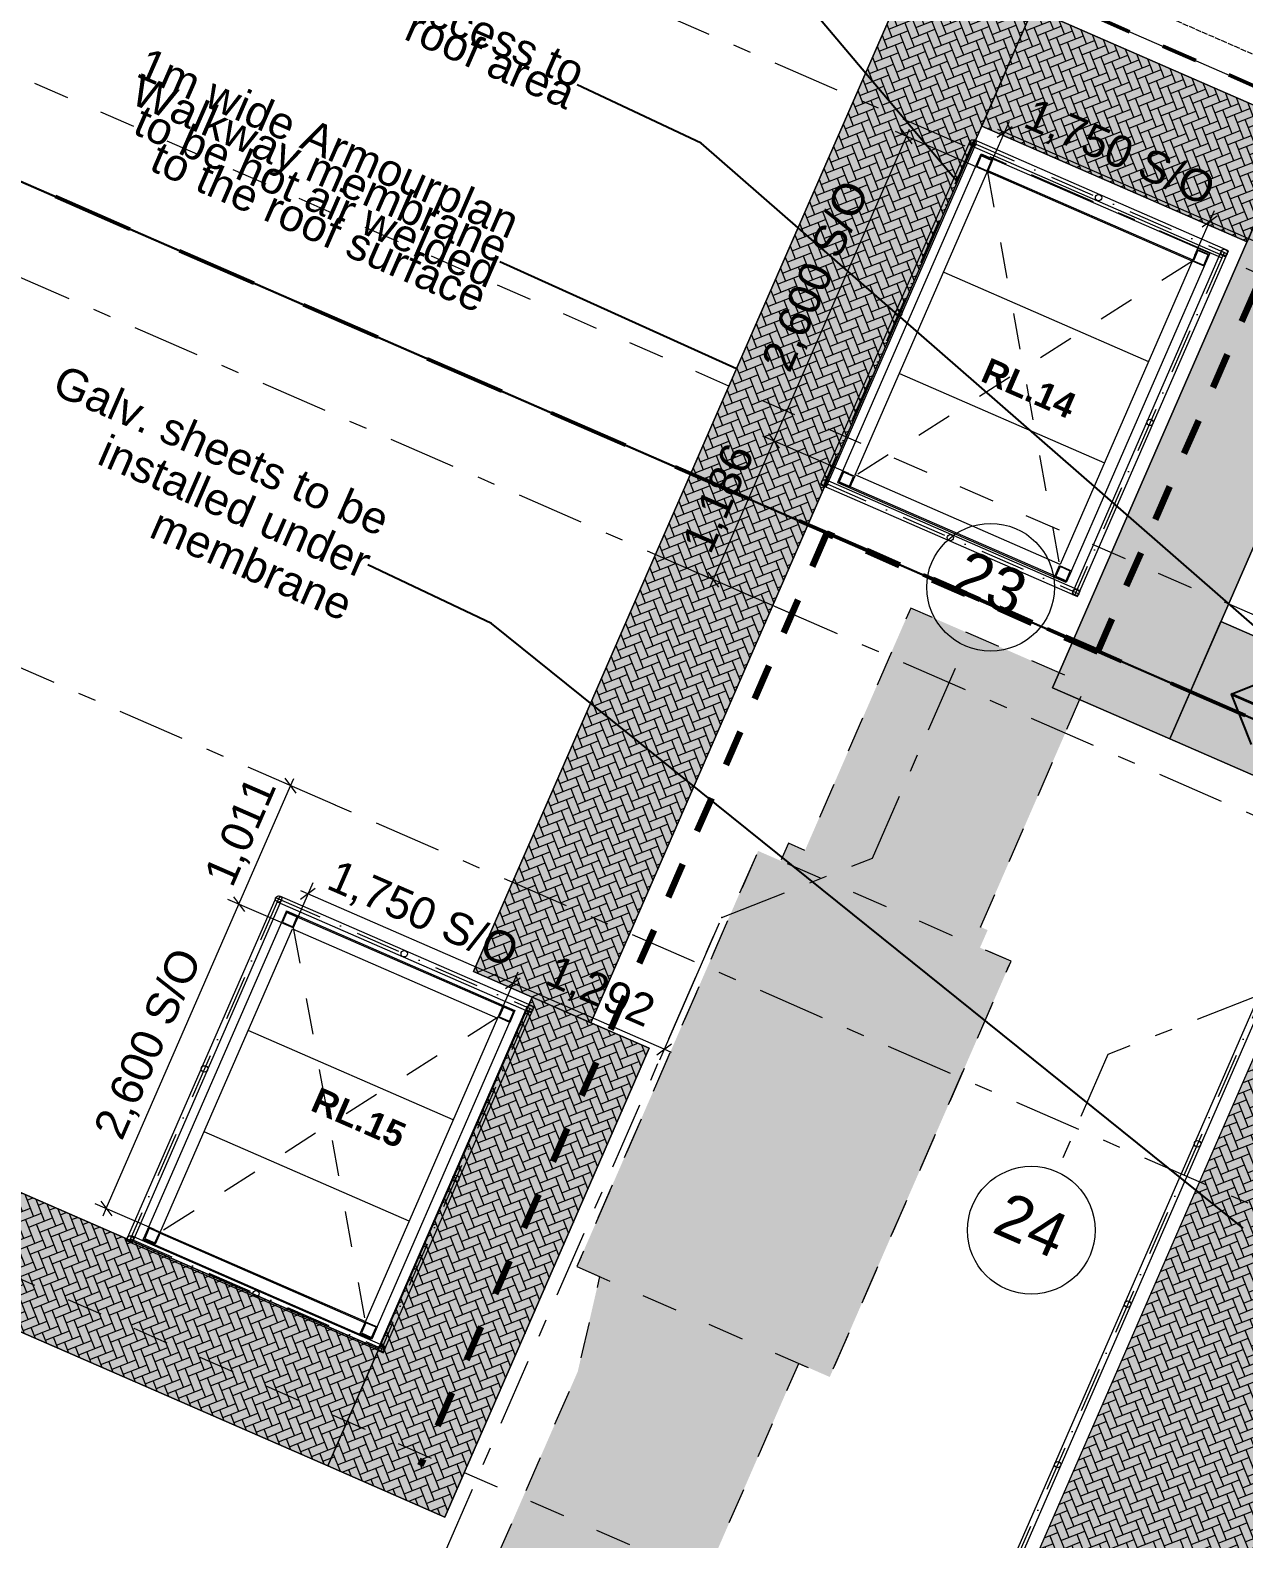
# Model space of a CAD drawing. Header units: millimetres. Extents: x -50172 to 312111, y -142074 to 4572.
# Drawn here: x -18409 to -8909, y -35430 to -23622 of the extents above; entities that cross this region are included whole.
import ezdxf
from ezdxf.enums import TextEntityAlignment as Align

# ---------------------------------------------------------------- set-up
doc = ezdxf.new("R2010")
doc.units = ezdxf.units.MM
doc.header["$MEASUREMENT"] = 0
for name, pattern in [('Dashed', [564.444447, 282.222223, -282.222223]), ('Dot & Dashed', [670.277762, 352.777767, -176.388884, 0, -141.111112]), ('Double Dashed', [1093.611073, 529.166651, -211.666656, 141.111112, -211.666656]), ('Hidden Line', [55, 45, -10]), ('Long Dashed', [1058.333302, 634.99999, -423.333311])]:
    doc.linetypes.add(name, pattern=pattern)
for name, color, linetype, lineweight, true_color in [('0_Pen_No__81', 7, 'Continuous', 20, 0x6a6a6a), ('A-25-M_Wall_Ext_Pen_No__64', 7, 'Continuous', 20, 0x606060), ('New_A-15-MG_Structural_Grid_Phase_2_Pen_No__222', 7, 'Continuous', 13, 0x65af33), ('New_A-20-M_Roof_Accessory_Pen_No__241', 7, 'Continuous', 13, 0xc30c20), ('New_A-20-M_Roof_Pen_No__247', 7, 'Continuous', 200, 0xfb9e09), ('New_A-25-M_Wall_Ext_Pen_No__64', 7, 'Continuous', 20, 0x606060), ('New_A-95-P_Drawing_Pen_No__142', 7, 'Continuous', 0, 0xeeeeee), ('New_A-95-P_Drawing_Pen_No__210', 7, 'Continuous', 13, 0xbae3f7)]:
    doc.layers.add(name, color=color, linetype=linetype, lineweight=lineweight, true_color=true_color)
for name, color, linetype, lineweight in [('A-15-MG_Structural_Grid_Phase_2_Pen_No__173', 1, 'Continuous', 18), ('A-20-M_Roof_Accessory_Pen_No__1', 7, 'Continuous', 13), ('A-25-M_Curtain_Wall_Pen_No__1', 7, 'Continuous', 13), ('A-25-M_Curtain_Wall_Pen_No__85', 8, 'Continuous', 20), ('A-25-M_Wall_Ext_Pen_No__16', 7, 'Continuous', 20), ('A-95-MC_Marker_Section_P2.Marker_Pen_No__1', 7, 'Continuous', 13), ('COLUMN.IFC Import_Pen_No__2', 8, 'Continuous', 15), ('New_A-20-M_Roof_Accessory_Pen_No__1', 7, 'Continuous', 13), ('New_A-20-M_Roof_Accessory_Pen_No__150', 7, 'Continuous', 0), ('New_A-20-M_Roof_Accessory_Pen_No__156', 5, 'Continuous', 50), ('New_A-20-M_Roof_Accessory_Pen_No__176', 1, 'Continuous', 50), ('New_A-20-M_Roof_Pen_No__92', 8, 'Continuous', 13), ('New_A-25-M_Wall_Ext_Pen_No__16', 7, 'Continuous', 20), ('New_A-95-D_1_100_Pen_No__1', 7, 'Continuous', 13), ('New_A-95-P_Drawing_Pen_No__1', 7, 'Continuous', 13), ('New_A-95-P_Drawing_Pen_No__194', 7, 'Continuous', 25), ('New_A-95-P_Drawing_Pen_No__41', 7, 'Continuous', 35), ('New_A-95-P_Text_1_50_GA_Pen_No__86', 8, 'Continuous', 20)]:
    doc.layers.add(name, color=color, linetype=linetype, lineweight=lineweight)
for name, color, linetype in [('A-25-M_Wall_Ext', 7, 'Continuous'), ('A-95-MC_Marker_Section_P2.Marker', 7, 'Continuous'), ('COLUMN.IFC Import', 7, 'Continuous'), ('New_A-15-MG_Structural_Grid_Phase_2', 7, 'Continuous'), ('New_A-20-M_Roof', 7, 'Continuous'), ('New_A-25-M_Wall_Ext', 7, 'Continuous'), ('New_A-95-D_1_100', 7, 'Continuous'), ('New_A-95-P_Drawing', 7, 'Continuous')]:
    doc.layers.add(name, color=color, linetype=linetype)
doc.styles.add('GENERATED_STYLE_2', font='')
doc.styles.add('GENERATED_STYLE_3', font='')
doc.styles.add('GENERATED_STYLE_4', font='')
doc.styles.get('GENERATED_STYLE_2').set_extended_font_data('Swis721 BT', bold=True)
doc.styles.get('GENERATED_STYLE_3').set_extended_font_data('Arial')
doc.styles.get('GENERATED_STYLE_4').set_extended_font_data('Swis721 BT')
doc.dimstyles.new('GENERATED_STYLE__1', dxfattribs={"dimtxt": 250, "dimasz": 95, "dimexe": 0.18, "dimexo": 50, "dimgap": 0.09, "dimtad": 1, "dimdec": 0, "dimzin": 0, "dimdsep": 46, "dimtxsty": 'GENERATED_STYLE_3', "dimblk": 'ARROWHEAD_2', "dimblk1": 'ARROWHEAD_2', "dimblk2": 'ARROWHEAD_2', "dimcen": 0.09, "dimclrd": 7, "dimclre": 7, "dimclrt": 7, "dimadec": 0, "dimazin": 0, "dimtfac": 1, "dimtdec": 4, "dimtmove": 0, "dimatfit": 3, "dimfxl": 1, "dimtolj": 1, "dimtzin": 0, "dimarcsym": 0})
doc.dimstyles.new('GENERATED_STYLE__2', dxfattribs={"dimtxt": 250, "dimasz": 95, "dimexe": 0.18, "dimexo": 50, "dimgap": 0.09, "dimtad": 1, "dimdec": 0, "dimzin": 0, "dimdsep": 46, "dimtxsty": 'GENERATED_STYLE_3', "dimblk": 'ARROWHEAD_2', "dimblk1": 'ARROWHEAD_2', "dimblk2": 'ARROWHEAD_2', "dimcen": 0.09, "dimclrd": 7, "dimclre": 7, "dimclrt": 7, "dimadec": 0, "dimazin": 0, "dimtfac": 1, "dimtdec": 4, "dimtmove": 2, "dimatfit": 3, "dimfxl": 1, "dimtolj": 1, "dimtzin": 0, "dimarcsym": 0})
doc.dimstyles.new('GENERATED_STYLE__3', dxfattribs={"dimtxt": 0.18, "dimasz": 182.4, "dimexe": 0.18, "dimexo": 0.0625, "dimgap": 0.09, "dimtad": 0, "dimtih": 1, "dimtoh": 1, "dimdec": 4, "dimzin": 0, "dimdsep": 46, "dimcen": 0.09, "dimadec": 0, "dimazin": 0, "dimtfac": 1, "dimtdec": 4, "dimtmove": 0, "dimatfit": 3, "dimldrblk": 'ARROWHEAD_5', "dimfxl": 1, "dimtolj": 1, "dimtzin": 0, "dimarcsym": 0})

# ---------------------------------------------------------------- blocks, each defined once
blk = doc.blocks.new('Skylight Flat Panel 19[1]_1')
at = {"layer": 'New_A-20-M_Roof', "linetype": 'Continuous', "lineweight": 0, "flags": 128}
for points in [[(-17525, -33091), (-16406, -30525)], [(-16406, -30525), (-16402, -30516)], [(-16406, -30525), (-14619, -31304)], [(-16402, -30516), (-14615, -31295)], [(-17394, -33039), (-16354, -30656)], [(-16354, -30656), (-14750, -31356)], [(-14750, -31356), (-15790, -33739)], [(-14619, -31304), (-15738, -33871)], [(-14619, -31304), (-14615, -31295)], [(-15097, -32150), (-16701, -31451)], [(-15443, -32945), (-17047, -32245)], [(-15790, -33739), (-17394, -33039)], [(-17390, -33030), (-15785, -33730)], [(-15738, -33871), (-17525, -33091)]]:
    blk.add_lwpolyline(points, dxfattribs=at)
blk = doc.blocks.new('Roof_1_1', base_point=(-23076, -22803))
at = {"layer": 'New_A-20-M_Roof_Pen_No__92', "linetype": 'Continuous', "flags": 128}
for points in [[(-23076, -22801), (12417, -38278)], [(12417, -38280), (-23076, -22803)], [(-23076, -22803), (12417, -38280)], [(12418, -38277), (-23075, -22801)]]:
    blk.add_lwpolyline(points, dxfattribs=at)
at = {"layer": 'New_A-20-M_Roof', "linetype": 'Continuous', "lineweight": 0}
blk.add_blockref('Skylight Flat Panel 19[1]_1', (0, 0), dxfattribs=at)
blk = doc.blocks.new('Skylight Flat Panel 19[3]_1')
at = {"layer": 'New_A-20-M_Roof', "linetype": 'Continuous', "lineweight": 0, "flags": 128}
for points in [[(-12083, -27155), (-10964, -24589)], [(-10964, -24589), (-9176, -25368)], [(-11951, -27103), (-10912, -24720)], [(-9312, -25429), (-10916, -24729)], [(-10912, -24720), (-9308, -25420)], [(-9176, -25368), (-10295, -27934)], [(-9308, -25420), (-10347, -27803)], [(-11258, -25515), (-9654, -26214)], [(-11605, -26309), (-10000, -27008)], [(-12083, -27155), (-12087, -27164)], [(-10295, -27934), (-12083, -27155)], [(-10347, -27803), (-11951, -27103)], [(-10299, -27944), (-12087, -27164)], [(-10295, -27934), (-10299, -27944)]]:
    blk.add_lwpolyline(points, dxfattribs=at)
blk = doc.blocks.new('Roof_2_1', base_point=(-19442, -19430))
at = {"layer": 'New_A-20-M_Roof_Pen_No__92', "linetype": 'Continuous', "flags": 128}
for points in [[(19862, -36569), (-19442, -19430)], [(-23077, -22805), (12416, -38282)], [(12416, -38282), (-23077, -22805)], [(12417, -38280), (-23076, -22803)], [(-23076, -22803), (12417, -38280)]]:
    blk.add_lwpolyline(points, dxfattribs=at)
at = {"layer": 'New_A-20-M_Roof', "linetype": 'Continuous', "lineweight": 0}
blk.add_blockref('Skylight Flat Panel 19[3]_1', (0, 0), dxfattribs=at)
blk = doc.blocks.new('Railing Horizontal 19_5')
at = {"layer": 'New_A-25-M_Wall_Ext_Pen_No__16', "linetype": 'Dot & Dashed'}
blk.add_line((0, 0), (9638, 0), dxfattribs=at)
at = {"layer": 'New_A-25-M_Wall_Ext_Pen_No__64', "linetype": 'Continuous'}
for p, q in [((0, 25), (0, -25)), ((9638, 25), (0, 25)), ((9638, -25), (9638, 25)), ((0, -25), (9638, -25))]:
    blk.add_line(p, q, dxfattribs=at)
for centre in [(25, 0), (1395, 0), (2765, 0), (4134, 0), (5504, 0), (6874, 0), (8244, 0), (9613, 0)]:
    blk.add_circle(centre, 25, dxfattribs=at)
blk = doc.blocks.new('Railing Horizontal 19_8')
at = {"layer": 'A-25-M_Wall_Ext_Pen_No__16', "linetype": 'Dot & Dashed'}
blk.add_line((0, 0), (2928, 0), dxfattribs=at)
at = {"layer": 'A-25-M_Wall_Ext_Pen_No__64', "linetype": 'Continuous'}
for p, q in [((0, 25), (0, -25)), ((2928, 25), (0, 25)), ((2928, -25), (2928, 25)), ((0, -25), (2928, -25))]:
    blk.add_line(p, q, dxfattribs=at)
for centre in [(0, 0), (1451, 0), (2903, 0)]:
    blk.add_circle(centre, 25, dxfattribs=at)
blk = doc.blocks.new('Railing Horizontal 19_9')
at = {"layer": 'A-25-M_Wall_Ext_Pen_No__16', "linetype": 'Dot & Dashed'}
blk.add_line((0, 0), (2171, 0), dxfattribs=at)
at = {"layer": 'A-25-M_Wall_Ext_Pen_No__64', "linetype": 'Continuous'}
for p, q in [((0, 25), (0, -25)), ((2171, 25), (0, 25)), ((2171, -25), (2171, 25)), ((0, -25), (2171, -25))]:
    blk.add_line(p, q, dxfattribs=at)
for centre in [(0, 0), (1073, 0), (2146, 0)]:
    blk.add_circle(centre, 25, dxfattribs=at)
blk = doc.blocks.new('Discrete Accessory 671')
at = {"layer": 'COLUMN.IFC Import_Pen_No__2', "linetype": 'Continuous'}
for p, q in [((-50, -50), (-50, 50)), ((-50, 50), (50, 50)), ((43.7, 43.7), (-43.7, 43.7)), ((-43.7, 43.7), (-43.7, -43.7)), ((43.7, -43.7), (43.7, 43.7)), ((50, 50), (50, -50)), ((50, -50), (-50, -50)), ((-43.7, -43.7), (43.7, -43.7))]:
    blk.add_line(p, q, dxfattribs=at)
blk = doc.blocks.new('Column 87')
at = {"layer": 'COLUMN.IFC Import_Pen_No__2', "linetype": 'Continuous'}
for p, q in [((-50, -50), (-50, 50)), ((-50, 50), (50, 50)), ((43.7, 43.7), (-43.7, 43.7)), ((-43.7, 43.7), (-43.7, -43.7)), ((43.7, -43.7), (43.7, 43.7)), ((50, 50), (50, -50)), ((50, -50), (-50, -50)), ((-43.7, -43.7), (43.7, -43.7))]:
    blk.add_line(p, q, dxfattribs=at)
blk = doc.blocks.new('Discrete Accessory 674')
at = {"layer": 'COLUMN.IFC Import_Pen_No__2', "linetype": 'Continuous'}
for p, q in [((-50, -50), (-50, 50)), ((-50, 50), (50, 50)), ((43.7, 43.7), (-43.7, 43.7)), ((-43.7, 43.7), (-43.7, -43.7)), ((43.7, -43.7), (43.7, 43.7)), ((50, 50), (50, -50)), ((50, -50), (-50, -50)), ((-43.7, -43.7), (43.7, -43.7))]:
    blk.add_line(p, q, dxfattribs=at)
blk = doc.blocks.new('Column 88')
at = {"layer": 'COLUMN.IFC Import_Pen_No__2', "linetype": 'Continuous'}
for p, q in [((-50, -50), (-50, 50)), ((-50, 50), (50, 50)), ((43.7, 43.7), (-43.7, 43.7)), ((-43.7, 43.7), (-43.7, -43.7)), ((43.7, -43.7), (43.7, 43.7)), ((50, 50), (50, -50)), ((50, -50), (-50, -50)), ((-43.7, -43.7), (43.7, -43.7))]:
    blk.add_line(p, q, dxfattribs=at)
blk = doc.blocks.new('Discrete Accessory 1065')
at = {"layer": 'COLUMN.IFC Import_Pen_No__2', "linetype": 'Continuous'}
for p, q in [((-50, -50), (-50, 50)), ((-50, 50), (50, 50)), ((43.7, 43.7), (-43.7, 43.7)), ((-43.7, 43.7), (-43.7, -43.7)), ((43.7, -43.7), (43.7, 43.7)), ((50, 50), (50, -50)), ((50, -50), (-50, -50)), ((-43.7, -43.7), (43.7, -43.7))]:
    blk.add_line(p, q, dxfattribs=at)
blk = doc.blocks.new('Discrete Accessory 1066')
at = {"layer": 'COLUMN.IFC Import_Pen_No__2', "linetype": 'Continuous'}
for p, q in [((-50, -50), (-50, 50)), ((-50, 50), (50, 50)), ((43.7, 43.7), (-43.7, 43.7)), ((-43.7, 43.7), (-43.7, -43.7)), ((43.7, -43.7), (43.7, 43.7)), ((50, 50), (50, -50)), ((50, -50), (-50, -50)), ((-43.7, -43.7), (43.7, -43.7))]:
    blk.add_line(p, q, dxfattribs=at)
blk = doc.blocks.new('Discrete Accessory 1068')
at = {"layer": 'COLUMN.IFC Import_Pen_No__2', "linetype": 'Continuous'}
for p, q in [((-50, -50), (-50, 50)), ((-50, 50), (50, 50)), ((43.7, 43.7), (-43.7, 43.7)), ((-43.7, 43.7), (-43.7, -43.7)), ((43.7, -43.7), (43.7, 43.7)), ((50, 50), (50, -50)), ((50, -50), (-50, -50)), ((-43.7, -43.7), (43.7, -43.7))]:
    blk.add_line(p, q, dxfattribs=at)
blk = doc.blocks.new('Discrete Accessory 1069')
at = {"layer": 'COLUMN.IFC Import_Pen_No__2', "linetype": 'Continuous'}
for p, q in [((-50, -50), (-50, 50)), ((-50, 50), (50, 50)), ((43.7, 43.7), (-43.7, 43.7)), ((-43.7, 43.7), (-43.7, -43.7)), ((43.7, -43.7), (43.7, 43.7)), ((50, 50), (50, -50)), ((50, -50), (-50, -50)), ((-43.7, -43.7), (43.7, -43.7))]:
    blk.add_line(p, q, dxfattribs=at)
blk = doc.blocks.new('*D297')
at = {"layer": 'New_A-95-D_1_100_Pen_No__1', "linetype": 'Continuous'}
for p, q in [((-12631, -26778), (-12546, -26894)), ((-13063, -27923), (-12589, -26836)), ((-13105, -27865), (-13020, -27981)), ((-12478, -28178), (-13148, -27886)), ((-13087, -27979), (-13063, -27923))]:
    blk.add_line(p, q, dxfattribs=at)
at = {"layer": 'New_A-95-D_1_100_Pen_No__1', "insert": (-13043, -27753), "char_height": 250, "attachment_point": 7, "rotation": 66.4404, "style": 'GENERATED_STYLE_3'}
blk.add_mtext('\\A1;{\\fArial|b0|i0|c0|p34;1,186}', dxfattribs=at)
blk = doc.blocks.new('ARROWHEAD_2')
at = {"color": 0, "linetype": 'Continuous', "lineweight": 0}
for p, q in [((0, 0), (-1, 0)), ((-0.38, -0.66), (0.38, 0.66))]:
    blk.add_line(p, q, dxfattribs=at)
blk = doc.blocks.new('*D299')
at = {"layer": 'New_A-95-D_1_100_Pen_No__1', "linetype": 'Continuous'}
for p, q in [((-10962, -24709), (-11635, -24416)), ((-11506, -24511), (-11592, -24395)), ((-11549, -24453), (-11525, -24397)), ((-12589, -26836), (-11549, -24453)), ((-12001, -27093), (-12674, -26799)), ((-12631, -26778), (-12546, -26894)), ((-13063, -27923), (-12589, -26836))]:
    blk.add_line(p, q, dxfattribs=at)
at = {"layer": 'New_A-95-D_1_100_Pen_No__1', "insert": (-12423, -26332), "char_height": 250, "attachment_point": 7, "rotation": 66.4404, "style": 'GENERATED_STYLE_3'}
blk.add_mtext('\\A1;{\\fArial|b0|i0|c0|p34;2,600 S/O}', dxfattribs=at)
blk = doc.blocks.new('*D300')
at = {"layer": 'New_A-95-D_1_100_Pen_No__1', "linetype": 'Continuous'}
for p, q in [((-10896, -24683), (-10744, -24335)), ((-10723, -24378), (-10839, -24463)), ((-10837, -24396), (-10781, -24421)), ((-10781, -24421), (-9177, -25120)), ((-9119, -25077), (-9235, -25163))]:
    blk.add_line(p, q, dxfattribs=at)
at = {"layer": 'New_A-95-D_1_100_Pen_No__1', "insert": (-10667, -24416), "char_height": 250, "attachment_point": 7, "rotation": 336.4404, "style": 'GENERATED_STYLE_3'}
blk.add_mtext('\\A1;{\\fArial|b0|i0|c0|p34;1,750 S/O}', dxfattribs=at)
blk = doc.blocks.new('*D301')
at = {"layer": 'New_A-95-D_1_100_Pen_No__1', "linetype": 'Continuous'}
for p, q in [((-10781, -24421), (-9177, -25120)), ((-9292, -25383), (-9140, -25034)), ((-9119, -25077), (-9235, -25163)), ((-9177, -25120), (-6628, -26232)), ((-6770, -26557), (-6591, -26146)), ((-6686, -26274), (-6570, -26189)), ((-6628, -26232), (-6572, -26256))]:
    blk.add_line(p, q, dxfattribs=at)
at = {"layer": 'New_A-95-D_1_100_Pen_No__1', "insert": (-7571, -25766), "char_height": 250, "attachment_point": 7, "rotation": 336.4404, "style": 'GENERATED_STYLE_3'}
blk.add_mtext('\\A1;{\\fArial|b0|i0|c0|p34;2,781}', dxfattribs=at)
blk = doc.blocks.new('*D302')
at = {"layer": 'New_A-95-D_1_100_Pen_No__1', "linetype": 'Continuous'}
for p, q in [((-14631, -31082), (-16235, -30382)), ((-13016, -30612), (-13484, -31684)), ((-14593, -30996), (-14726, -31301)), ((-14689, -31124), (-14573, -31039)), ((-13446, -31598), (-14631, -31082)), ((-13504, -31641), (-13388, -31555)), ((-13390, -31623), (-13446, -31598))]:
    blk.add_line(p, q, dxfattribs=at)
at = {"layer": 'New_A-95-D_1_100_Pen_No__1', "insert": (-14412, -31123), "char_height": 250, "attachment_point": 7, "rotation": 336.4404, "style": 'GENERATED_STYLE_3'}
blk.add_mtext('\\A1;{\\fArial|b0|i0|c0|p34;1,292}', dxfattribs=at)
blk = doc.blocks.new('*D303')
at = {"layer": 'New_A-95-D_1_100_Pen_No__1', "linetype": 'Continuous'}
for p, q in [((-16197, -30296), (-16330, -30601)), ((-16177, -30339), (-16293, -30425)), ((-16235, -30382), (-16291, -30358)), ((-14631, -31082), (-16235, -30382)), ((-14689, -31124), (-14573, -31039))]:
    blk.add_line(p, q, dxfattribs=at)
at = {"layer": 'New_A-95-D_1_100_Pen_No__1', "insert": (-16120, -30378), "char_height": 250, "attachment_point": 7, "rotation": 336.4404, "style": 'GENERATED_STYLE_3'}
blk.add_mtext('\\A1;{\\fArial|b0|i0|c0|p34;1,750 S/O}', dxfattribs=at)
blk = doc.blocks.new('*D304')
at = {"layer": 'New_A-95-D_1_100_Pen_No__1', "linetype": 'Continuous'}
for p, q in [((-17814, -32845), (-16775, -30462)), ((-16818, -30404), (-16732, -30520)), ((-17435, -33010), (-17900, -32808)), ((-17857, -32787), (-17771, -32903)), ((-17838, -32901), (-17814, -32845))]:
    blk.add_line(p, q, dxfattribs=at)
at = {"layer": 'New_A-95-D_1_100_Pen_No__1', "insert": (-17649, -32341), "char_height": 250, "attachment_point": 7, "rotation": 66.4404, "style": 'GENERATED_STYLE_3'}
blk.add_mtext('\\A1;{\\fArial|b0|i0|c0|p34;2,600 S/O}', dxfattribs=at)
blk = doc.blocks.new('*D305')
at = {"layer": 'New_A-95-D_1_100_Pen_No__1', "linetype": 'Continuous'}
for p, q in [((-16020, -29688), (-16457, -29498)), ((-16328, -29594), (-16413, -29477)), ((-16371, -29536), (-16346, -29480)), ((-16775, -30462), (-16371, -29536)), ((-17814, -32845), (-16775, -30462)), ((-16396, -30627), (-16861, -30425)), ((-16818, -30404), (-16732, -30520))]:
    blk.add_line(p, q, dxfattribs=at)
at = {"layer": 'New_A-95-D_1_100_Pen_No__1', "insert": (-16785, -30360), "char_height": 250, "attachment_point": 7, "rotation": 66.4404, "style": 'GENERATED_STYLE_3'}
blk.add_mtext('\\A1;{\\fArial|b0|i0|c0|p34;1,011}', dxfattribs=at)
blk = doc.blocks.new('ARROWHEAD_5')
at = {"color": 0, "linetype": 'Continuous', "lineweight": 0}
blk.add_line((0, 0), (-1, 0), dxfattribs=at)
blk.add_solid([(-1, 0.2679), (0, 0), (-1, -0.2679), (-1, 0.2679)], dxfattribs=at)
blk = doc.blocks.new('Standard grid marker_28')
at = {"layer": 'New_A-15-MG_Structural_Grid_Phase_2_Pen_No__222', "linetype": 'Double Dashed'}
blk.add_line((705, 0), (18281, 0), dxfattribs=at)
at = {"layer": 'New_A-15-MG_Structural_Grid_Phase_2_Pen_No__222', "style": 'GENERATED_STYLE_4'}
for tag, p in [('AC_MarkerText_1_0', (-500, 43)), ('AC_MarkerText_1_1', (19486, 43))]:
    blk.add_attdef(tag, text='', height=350, rotation=180, dxfattribs=at).set_placement(p, align=Align.MIDDLE_CENTER)
blk = doc.blocks.new('Standard grid marker_29')
at = {"layer": 'New_A-15-MG_Structural_Grid_Phase_2_Pen_No__222', "linetype": 'Double Dashed'}
blk.add_line((705, 0), (53258, 0), dxfattribs=at)
at = {"layer": 'New_A-15-MG_Structural_Grid_Phase_2_Pen_No__222', "style": 'GENERATED_STYLE_4'}
for tag, p in [('AC_MarkerText_1_0', (-500, 39)), ('AC_MarkerText_1_1', (54463, 39))]:
    blk.add_attdef(tag, text='', height=350, rotation=180, dxfattribs=at).set_placement(p, align=Align.MIDDLE_CENTER)
blk = doc.blocks.new('Standard grid marker_30')
at = {"layer": 'New_A-15-MG_Structural_Grid_Phase_2_Pen_No__222', "linetype": 'Double Dashed'}
blk.add_line((705, 0), (54601, 0), dxfattribs=at)
at = {"layer": 'New_A-15-MG_Structural_Grid_Phase_2_Pen_No__222', "style": 'GENERATED_STYLE_4'}
for tag, p in [('AC_MarkerText_1_0', (-500, 43)), ('AC_MarkerText_1_1', (55806, 43))]:
    blk.add_attdef(tag, text='', height=350, rotation=180, dxfattribs=at).set_placement(p, align=Align.MIDDLE_CENTER)
blk = doc.blocks.new('Standard grid marker_35')
at = {"layer": 'New_A-15-MG_Structural_Grid_Phase_2_Pen_No__222', "linetype": 'Double Dashed'}
for p, q in [((2710, 0), (20151, 0)), ((20151, 0), (21049, -897)), ((21049, -897), (22861, -897))]:
    blk.add_line(p, q, dxfattribs=at)
at = {"layer": 'New_A-15-MG_Structural_Grid_Phase_2_Pen_No__222', "linetype": 'Continuous'}
blk.add_circle((23361, -897), 500, dxfattribs=at)
at = {"layer": 'New_A-15-MG_Structural_Grid_Phase_2_Pen_No__222', "linetype": 'Double Dashed'}
blk.add_point((20151, 0), dxfattribs=at)
at = {"layer": 'New_A-15-MG_Structural_Grid_Phase_2_Pen_No__222', "style": 'GENERATED_STYLE_4'}
for tag, p in [('AC_MarkerText_1_0', (-500, -861)), ('AC_MarkerText_1_1', (23361, -861))]:
    blk.add_attdef(tag, text='', height=350, rotation=270, dxfattribs=at).set_placement(p, align=Align.MIDDLE_CENTER)
blk = doc.blocks.new('Standard grid marker_41')
at = {"layer": 'New_A-15-MG_Structural_Grid_Phase_2_Pen_No__222', "linetype": 'Double Dashed'}
for p, q in [((1000, 905), (0, 905)), ((1905, 0), (1000, 905))]:
    blk.add_line(p, q, dxfattribs=at)
at = {"layer": 'New_A-15-MG_Structural_Grid_Phase_2_Pen_No__222', "linetype": 'Continuous'}
blk.add_circle((-500, 905), 500, dxfattribs=at)
at = {"layer": 'New_A-15-MG_Structural_Grid_Phase_2_Pen_No__222', "style": 'GENERATED_STYLE_4'}
for tag, p in [('AC_MarkerText_1_0', (-500, 946)), ('AC_MarkerText_1_1', (39787, 946))]:
    blk.add_attdef(tag, text='', height=350, rotation=270, dxfattribs=at).set_placement(p, align=Align.MIDDLE_CENTER)
blk = doc.blocks.new('Line_1_1', base_point=(-6858, -29756))
at = {"layer": 'New_A-95-P_Drawing_Pen_No__194', "linetype": 'Continuous'}
for p, q in [((-9008, -28818), (-8614, -28663)), ((-9008, -28818), (-8853, -29213)), ((-6858, -29756), (-7013, -29361)), ((-6858, -29756), (-7253, -29911))]:
    blk.add_line(p, q, dxfattribs=at)
at = {"layer": 'New_A-95-P_Drawing_Pen_No__41', "linetype": 'Continuous'}
blk.add_line((-6858, -29756), (-9008, -28818), dxfattribs=at)
blk = doc.blocks.new('Cutting Plane_4_1', base_point=(-25330, -21003))
at = {"layer": 'A-95-MC_Marker_Section_P2.Marker_Pen_No__1', "linetype": 'Dashed'}
blk.add_line((-25101, -21103), (22392, -41812), dxfattribs=at)
blk = doc.blocks.new('Cutting Plane_5_1', base_point=(18851, -50545))
at = {"layer": 'A-95-MC_Marker_Section_P2.Marker_Pen_No__1', "linetype": 'Dashed'}
blk.add_line((-6471, -38635), (-31882, -27555), dxfattribs=at)

msp = doc.modelspace()

# ---------------------------------------------------------------- hatches: boundary and pattern name
at = {"layer": 'A-20-M_Roof_Accessory_Pen_No__1', "linetype": 'Continuous', "lineweight": 0, "true_color": 0x000000}
for points in [[(-6009.1, -18685.2), (-10405.8, -28768.3), (-9489.2, -29168), (-5092.4, -19084.9)], [(-14937.6, -30990.8), (-14020.9, -31390.5), (-10560.8, -23455.4), (-11477.5, -23055.7), (-12991.2, -26527.3), (-14314.9, -29562.8)], [(-10560.8, -23455.4), (-10960.5, -24372.1), (-8883.7, -25277.6), (-8484, -24361)], [(-9089.5, -28251.4), (-9489.2, -29168), (7005.9, -36360.7), (7405.6, -35444)], [(-22043.1, -31168.3), (-22442.8, -32084.9), (-16079.1, -34859.8), (-15679.4, -33943.1)], [(-14479.2, -31190.7), (-16079.1, -34859.8), (-15162.5, -35259.5), (-13562.6, -31590.4)]]:
    msp.add_hatch(color=178, dxfattribs=at).paths.add_polyline_path(points)
at = {"layer": 'New_A-20-M_Roof_Accessory_Pen_No__150', "linetype": 'Continuous'}
h = msp.add_hatch(dxfattribs=at)
h.set_pattern_fill('Brick_Floor___Laid_Flat__BB', color=256, style=0, pattern_type=2)
h.set_pattern_definition([(291.4404, (-7878.8, -23848.7), (249.454, 97.963), [201, -67]), (291.4404, (-7742.97, -24011.3), (249.454, 97.963), [201, -67]), (291.4404, (-7705.1, -23924.45), (249.454, 97.963), [201, -67]), (291.4404, (-7667.22, -23837.6), (249.454, 97.963), [201, -67]), (21.4404, (-7829.82, -23973.43), (-97.963, 249.454), [201, -67]), (21.4404, (-7791.95, -23886.58), (-97.963, 249.454), [201, -67]), (21.4404, (-7754.08, -23799.72), (-97.963, 249.454), [201, -67]), (21.4404, (-7618.24, -23962.32), (-97.963, 249.454), [201, -67])])
h.paths.add_polyline_path([(-6009.1, -18685.2), (-5092.4, -19084.9), (-9489.2, -29168), (-10405.8, -28768.3)])
h = msp.add_hatch(dxfattribs=at)
h.set_pattern_fill('Brick_Floor___Laid_Flat__BB', color=256, style=0, pattern_type=2)
h.set_pattern_definition([(291.4404, (-16214.06, -27118.03), (249.454, 97.963), [201, -67]), (291.4404, (-16078.22, -27280.63), (249.454, 97.963), [201, -67]), (291.4404, (-16040.35, -27193.78), (249.454, 97.963), [201, -67]), (291.4404, (-16002.48, -27106.92), (249.454, 97.963), [201, -67]), (21.4404, (-16165.08, -27242.76), (-97.963, 249.454), [201, -67]), (21.4404, (-16127.2, -27155.9), (-97.963, 249.454), [201, -67]), (21.4404, (-16089.33, -27069.05), (-97.963, 249.454), [201, -67]), (21.4404, (-15953.5, -27231.65), (-97.963, 249.454), [201, -67])])
h.paths.add_polyline_path([(-14937.6, -30990.8), (-14314.9, -29562.8), (-12991.2, -26527.3), (-11477.5, -23055.7), (-10560.8, -23455.4), (-14020.9, -31390.5)])
h = msp.add_hatch(dxfattribs=at)
h.set_pattern_fill('Brick_Floor___Laid_Flat__BB', color=256, style=0, pattern_type=2)
h.set_pattern_definition([(21.4404, (-12106.52, -25868.37), (-97.963, 249.454), [201, -67]), (21.4404, (-11943.92, -25732.53), (-97.963, 249.454), [201, -67]), (21.4404, (-12030.77, -25694.66), (-97.963, 249.454), [201, -67]), (21.4404, (-12117.62, -25656.78), (-97.963, 249.454), [201, -67]), (111.4404, (-11981.8, -25819.38), (249.454, 97.963), [201, -67]), (111.4404, (-12068.64, -25781.5), (249.454, 97.963), [201, -67]), (111.4404, (-12155.5, -25743.64), (249.454, 97.963), [201, -67]), (111.4404, (-11992.9, -25607.8), (249.454, 97.963), [201, -67])])
h.paths.add_polyline_path([(-10560.8, -23455.4), (-8484, -24361), (-8883.7, -25277.6), (-10960.5, -24372.1)])
h = msp.add_hatch(dxfattribs=at)
h.set_pattern_fill('Brick_Floor___Laid_Flat__BB', color=256, style=0, pattern_type=2)
h.set_pattern_definition([(21.4404, (3783.07, -36951.4), (-97.963, 249.454), [201, -67]), (21.4404, (3945.67, -36815.56), (-97.963, 249.454), [201, -67]), (21.4404, (3858.8, -36777.7), (-97.963, 249.454), [201, -67]), (21.4404, (3771.96, -36739.82), (-97.963, 249.454), [201, -67]), (111.4404, (3907.8, -36902.42), (249.454, 97.963), [201, -67]), (111.4404, (3820.94, -36864.55), (249.454, 97.963), [201, -67]), (111.4404, (3734.08, -36826.67), (249.454, 97.963), [201, -67]), (111.4404, (3896.68, -36690.84), (249.454, 97.963), [201, -67])])
h.paths.add_polyline_path([(-9089.5, -28251.4), (7405.6, -35444), (7005.9, -36360.7), (-9489.2, -29168)])
h = msp.add_hatch(dxfattribs=at)
h.set_pattern_fill('Brick_Floor___Laid_Flat__BB', color=256, style=0, pattern_type=2)
h.set_pattern_definition([(291.4404, (3783.07, -36951.4), (249.454, 97.963), [201, -67]), (291.4404, (3918.9, -37114), (249.454, 97.963), [201, -67]), (291.4404, (3956.77, -37027.15), (249.454, 97.963), [201, -67]), (291.4404, (3994.65, -36940.3), (249.454, 97.963), [201, -67]), (21.4404, (3832.05, -37076.13), (-97.963, 249.454), [201, -67]), (21.4404, (3869.92, -36989.27), (-97.963, 249.454), [201, -67]), (21.4404, (3907.8, -36902.42), (-97.963, 249.454), [201, -67]), (21.4404, (4043.63, -37065.02), (-97.963, 249.454), [201, -67])])
h.paths.add_polyline_path([(-8022.5, -29807.5), (-6189.2, -30607), (-7512.9, -33642.4), (-7912.6, -34559.1), (-9039.1, -37142.6), (-10872.4, -36343.2)])
h = msp.add_hatch(dxfattribs=at)
h.set_pattern_fill('Brick_Floor___Laid_Flat__BB', color=256, style=0, pattern_type=2)
h.set_pattern_definition([(21.4404, (-22516.11, -29345.38), (-97.963, 249.454), [201, -67]), (21.4404, (-22353.51, -29209.54), (-97.963, 249.454), [201, -67]), (21.4404, (-22440.37, -29171.67), (-97.963, 249.454), [201, -67]), (21.4404, (-22527.22, -29133.8), (-97.963, 249.454), [201, -67]), (111.4404, (-22391.4, -29296.4), (249.454, 97.963), [201, -67]), (111.4404, (-22478.24, -29258.53), (249.454, 97.963), [201, -67]), (111.4404, (-22565.1, -29220.65), (249.454, 97.963), [201, -67]), (111.4404, (-22402.5, -29084.82), (249.454, 97.963), [201, -67])])
h.paths.add_polyline_path([(-22043.1, -31168.3), (-15679.4, -33943.1), (-16079.1, -34859.8), (-22442.8, -32084.9)])
h = msp.add_hatch(dxfattribs=at)
h.set_pattern_fill('Brick_Floor___Laid_Flat__BB', color=256, style=0, pattern_type=2)
h.set_pattern_definition([(291.4404, (-16348.95, -36354.14), (249.454, 97.963), [201, -67]), (291.4404, (-16213.11, -36516.74), (249.454, 97.963), [201, -67]), (291.4404, (-16175.24, -36429.9), (249.454, 97.963), [201, -67]), (291.4404, (-16137.37, -36343.03), (249.454, 97.963), [201, -67]), (21.4404, (-16299.97, -36478.87), (-97.963, 249.454), [201, -67]), (21.4404, (-16262.1, -36392.01), (-97.963, 249.454), [201, -67]), (21.4404, (-16224.22, -36305.16), (-97.963, 249.454), [201, -67]), (21.4404, (-16088.4, -36467.76), (-97.963, 249.454), [201, -67])])
h.paths.add_polyline_path([(-14479.2, -31190.7), (-13562.6, -31590.4), (-15162.5, -35259.5), (-16079.1, -34859.8)])
at = {"layer": 'New_A-20-M_Roof_Accessory_Pen_No__241', "linetype": 'Continuous', "lineweight": 0, "true_color": 0x300308}
msp.add_hatch(color=18, dxfattribs=at).paths.add_polyline_path([(-8022.5, -29807.5), (-6189.2, -30607), (-7512.9, -33642.4), (-7912.6, -34559.1), (-9039.1, -37142.6), (-10872.4, -36343.2)])
at = {"layer": 'New_A-95-P_Drawing_Pen_No__142', "linetype": 'Continuous'}
msp.add_hatch(color=256, dxfattribs=at).paths.add_polyline_path([(-14130.4, -33299.9), (-13951.6, -33377.8), (-14122.7, -34120.8), (-15546.3, -37385.5), (-14116.5, -38009), (-12393.3, -34057.3), (-12150.4, -34163.3), (-10731.5, -30909.2), (-10974.4, -30803.2), (-10914.4, -30665.7), (-10969.3, -30641.8), (-10141.9, -28744.4), (-11516.8, -28144.8), (-12344.2, -30042.3), (-12472.7, -29986.3), (-12532.7, -30123.7), (-12711.4, -30045.8)])
at = {"layer": 'New_A-95-P_Drawing_Pen_No__210', "linetype": 'Continuous'}
msp.add_hatch(color=256, dxfattribs=at).paths.add_polyline_path([(-14130.4, -33299.9), (-12150.4, -34163.3), (-10731.5, -30909.2), (-12711.4, -30045.8)])

# ---------------------------------------------------------------- linework, layer by layer
at = {"layer": '0_Pen_No__81', "linetype": 'Continuous', "flags": 128}
msp.add_lwpolyline([(-9039.1, -37142.6), (-10872.4, -36343.2), (-8022.5, -29807.5), (-6189.2, -30607)], close=True, dxfattribs=at)
at = {"layer": 'A-15-MG_Structural_Grid_Phase_2_Pen_No__173', "linetype": 'Hidden Line'}
msp.add_line((-19269.5, -19260.4), (19619.1, -36217.7), dxfattribs=at)
at = {"layer": 'A-20-M_Roof_Accessory_Pen_No__1', "linetype": 'Continuous', "flags": 128}
for points in [[(-6009.1, -18685.2), (-10405.8, -28768.3), (-9489.2, -29168), (-5092.4, -19084.9)], [(-14937.6, -30990.8), (-14020.9, -31390.5), (-10560.8, -23455.4), (-11477.5, -23055.7), (-12991.2, -26527.3), (-14314.9, -29562.8)], [(-10560.8, -23455.4), (-10960.5, -24372.1), (-8883.7, -25277.6), (-8484, -24361)], [(-9089.5, -28251.4), (-9489.2, -29168), (7005.9, -36360.7), (7405.6, -35444)], [(-22043.1, -31168.3), (-22442.8, -32084.9), (-16079.1, -34859.8), (-15679.4, -33943.1)], [(-14479.2, -31190.7), (-16079.1, -34859.8), (-15162.5, -35259.5), (-13562.6, -31590.4)]]:
    msp.add_lwpolyline(points, close=True, dxfattribs=at)
at = {"layer": 'New_A-20-M_Roof_Accessory_Pen_No__1', "linetype": 'Continuous', "flags": 128}
for points in [[(-6009.1, -18685.2), (-5092.4, -19084.9), (-9489.2, -29168), (-10405.8, -28768.3)], [(-14937.6, -30990.8), (-14314.9, -29562.8), (-12991.2, -26527.3), (-11477.5, -23055.7), (-10560.8, -23455.4), (-14020.9, -31390.5)], [(-10560.8, -23455.4), (-8484, -24361), (-8883.7, -25277.6), (-10960.5, -24372.1)], [(-9089.5, -28251.4), (7405.6, -35444), (7005.9, -36360.7), (-9489.2, -29168)], [(-8022.5, -29807.5), (-6189.2, -30607), (-7512.9, -33642.4), (-7912.6, -34559.1), (-9039.1, -37142.6), (-10872.4, -36343.2)], [(-8022.5, -29807.5), (-6189.2, -30607), (-7512.9, -33642.4), (-7912.6, -34559.1), (-9039.1, -37142.6), (-10872.4, -36343.2)], [(-22043.1, -31168.3), (-15679.4, -33943.1), (-16079.1, -34859.8), (-22442.8, -32084.9)], [(-14479.2, -31190.7), (-13562.6, -31590.4), (-15162.5, -35259.5), (-16079.1, -34859.8)]]:
    msp.add_lwpolyline(points, close=True, dxfattribs=at)
at = {"layer": 'New_A-20-M_Roof_Accessory_Pen_No__156', "linetype": 'Dashed', "flags": 128}
msp.add_lwpolyline([(-19374.9, -19459.9), (19862.2, -36569.2)], dxfattribs=at)
at = {"layer": 'New_A-20-M_Roof_Accessory_Pen_No__176', "linetype": 'Long Dashed', "flags": 128}
msp.add_lwpolyline([(-23061.3, -22809.6), (18046, -40734.4)], dxfattribs=at)
at = {"layer": 'New_A-20-M_Roof_Pen_No__247', "linetype": 'Dashed'}
for p, q in [((-10052, -28487.8), (-6034.1, -19273.5)), ((-12174.8, -27562.1), (-15355.1, -34855.4)), ((-10052, -28487.8), (-12174.8, -27562.1))]:
    msp.add_line(p, q, dxfattribs=at)
at = {"layer": 'New_A-95-P_Drawing_Pen_No__1', "linetype": 'Dashed'}
for p, q in [((-10915.8, -24729.3), (-10350.9, -27812.1)), ((-9311.7, -25428.8), (-11955, -27112.6)), ((-16350.4, -30647), (-15785.5, -33729.8)), ((-14746.3, -31346.5), (-17389.7, -33030.3))]:
    msp.add_line(p, q, dxfattribs=at)
at = {"layer": 'New_A-95-P_Drawing_Pen_No__1', "linetype": 'Dashed', "flags": 128}
for points in [[(-14130.4, -33299.9), (-13951.6, -33377.8), (-14122.7, -34120.8), (-15546.3, -37385.5), (-14116.5, -38009), (-12393.3, -34057.3), (-12150.4, -34163.3), (-10731.5, -30909.2), (-10974.4, -30803.2), (-10914.4, -30665.7), (-10969.3, -30641.8), (-10141.9, -28744.4), (-11516.8, -28144.8), (-12344.2, -30042.3), (-12472.7, -29986.3), (-12532.7, -30123.7), (-12711.4, -30045.8)], [(-14130.4, -33299.9), (-12150.4, -34163.3), (-10731.5, -30909.2), (-12711.4, -30045.8)]]:
    msp.add_lwpolyline(points, close=True, dxfattribs=at)

# ---------------------------------------------------------------- block references
at = {"layer": 'A-25-M_Wall_Ext', "color": 251, "linetype": 'Continuous', "lineweight": 20, "true_color": 0x606060, "zscale": 1000}
for name, p, rotation in [('Railing Horizontal 19_8', (-11029.9, -24504.1), 246.4404115839915), ('Railing Horizontal 19_9', (-11029.9, -24504.1), 336.4404115839913), ('Railing Horizontal 19_8', (-9063.2, -25361.7), 246.4404115839915), ('Railing Horizontal 19_9', (-12190, -27164.7), 336.4404115839913), ('Railing Horizontal 19_8', (-16464.5, -30421.8), 246.4404115839915), ('Railing Horizontal 19_9', (-16464.5, -30421.8), 336.4404115839913), ('Railing Horizontal 19_8', (-14497.8, -31279.4), 246.4404115839915), ('Railing Horizontal 19_9', (-17624.6, -33082.4), 336.4404115839913)]:
    msp.add_blockref(name, p, dxfattribs=dict(at, rotation=rotation))
at = {"layer": 'A-95-MC_Marker_Section_P2.Marker'}
for name, p in [('Cutting Plane_4_1', (-25330.5, -21002.6)), ('Cutting Plane_5_1', (18850.6, -50545.4))]:
    msp.add_blockref(name, p, dxfattribs=at)
at = {"layer": 'COLUMN.IFC Import', "linetype": 'Continuous', "zscale": 1000, "rotation": 336.4404115839877}
for name, p in [('Discrete Accessory 671', (-10941.9, -24664)), ('Column 87', (-9245.8, -25403.6)), ('Discrete Accessory 674', (-12021, -27138.7)), ('Column 88', (-10324.9, -27878.3)), ('Discrete Accessory 1065', (-16376.2, -30582.2)), ('Discrete Accessory 1066', (-14680.1, -31321.8)), ('Discrete Accessory 1068', (-17455.3, -33057)), ('Discrete Accessory 1069', (-15759.2, -33796.5))]:
    msp.add_blockref(name, p, dxfattribs=at)
at = {"layer": 'New_A-15-MG_Structural_Grid_Phase_2', "color": 8, "linetype": 'Continuous', "lineweight": 15}
ref = msp.add_blockref('Standard grid marker_41', (-9543.7, -32918), dxfattribs=dict(at, zscale=1000, rotation=66.44041158399293))
ref.add_attrib('AC_MarkerText_1', '24', dxfattribs={"layer": 'New_A-15-MG_Structural_Grid_Phase_2_Pen_No__222', "color": 85, "true_color": 0x65af33, "height": 350, "rotation": 336.44041, "style": 'GENERATED_STYLE_4'}).set_placement((-10573.1, -32973.4), align=Align.MIDDLE_CENTER)
at = {"layer": 'New_A-15-MG_Structural_Grid_Phase_2', "color": 8, "linetype": 'Continuous', "lineweight": 15, "zscale": 1000, "rotation": 156.4404115839929}
for name, p in [('Standard grid marker_28', (-6433.3, -26559.5)), ('Standard grid marker_29', (22639.6, -43491.3)), ('Standard grid marker_30', (21520.4, -46057.9))]:
    msp.add_blockref(name, p, dxfattribs=at)
at = {"layer": 'New_A-15-MG_Structural_Grid_Phase_2', "color": 8, "linetype": 'Continuous', "lineweight": 15}
ref = msp.add_blockref('Standard grid marker_35', (-21050.7, -49037.7), dxfattribs=dict(at, zscale=1000, rotation=66.44041158399293))
ref.add_attrib('AC_MarkerText_1_1', '23', dxfattribs={"layer": 'New_A-15-MG_Structural_Grid_Phase_2_Pen_No__222', "color": 85, "true_color": 0x65af33, "height": 350, "rotation": 336.44041, "style": 'GENERATED_STYLE_4'}).set_placement((-10890.6, -27946.1), align=Align.MIDDLE_CENTER)
at = {"layer": 'New_A-20-M_Roof', "color": 8, "linetype": 'Continuous', "lineweight": 13}
for name, p in [('Roof_2_1', (-19442.3, -19430.5)), ('Roof_1_1', (-23076.4, -22803))]:
    msp.add_blockref(name, p, dxfattribs=at)
at = {"layer": 'New_A-25-M_Wall_Ext', "color": 251, "linetype": 'Continuous', "lineweight": 20, "true_color": 0x606060, "zscale": 1000, "rotation": 246.4404115839982}
msp.add_blockref('Railing Horizontal 19_5', (-8166.2, -29804.1), dxfattribs=at)
at = {"layer": 'New_A-95-P_Drawing', "linetype": 'Continuous'}
msp.add_blockref('Line_1_1', (-6857.9, -29755.9), dxfattribs=at)

# ---------------------------------------------------------------- texts
at = {"layer": 'A-25-M_Curtain_Wall_Pen_No__1', "linetype": 'Continuous', "insert": (-14128.2, -24050.4), "char_height": 250, "attachment_point": 6, "rotation": 336.44041, "line_spacing_factor": 0.432047, "style": 'GENERATED_STYLE_4'}
msp.add_mtext('\\A1;{\\fSwis721 BT|b0|i0|c0|p34;Gated access to\\P\\fSwis721 BT|b0|i0|c0|p34;roof area}', dxfattribs=at)
at = {"layer": 'A-25-M_Curtain_Wall_Pen_No__1', "linetype": 'Continuous', "char_height": 250.009, "width": 3413.533, "attachment_point": 6, "rotation": 336.44041, "style": 'GENERATED_STYLE_4'}
for s, insert, line_spacing_factor in [('\\A1;{\\fSwis721 BT|b0|i0|c0|p34;1m wide Armourplan \\P\\fSwis721 BT|b0|i0|c0|p34;Walkway membrane to be hot air welded to the roof surface}', (-14732.1, -25435.5), 0.50515), ('\\A1;{\\fSwis721 BT|b0|i0|c0|p34;Galv. sheets to be installed under membrane}', (-15765.8, -27806.1), 0.869246)]:
    msp.add_mtext(s, dxfattribs=dict(at, insert=insert, line_spacing_factor=line_spacing_factor))
at = {"layer": 'New_A-95-P_Text_1_50_GA_Pen_No__86', "linetype": 'Continuous', "char_height": 200, "attachment_point": 2, "rotation": 336.44041, "style": 'GENERATED_STYLE_2'}
for s, insert in [('\\A1;{\\fSwis721 BT|b1|i0|c0|p34;RL.14}', (-10551.3, -26332.3)), ('\\A1;{\\fSwis721 BT|b1|i0|c0|p34;RL.15}', (-15796.5, -32041.6))]:
    msp.add_mtext(s, dxfattribs=dict(at, insert=insert))

# ---------------------------------------------------------------- dimensions: what is measured, and where the dimension line sits
at = {"layer": 'New_A-95-D_1_100', "linetype": 'Continuous'}
for base, p1, p2, angle, picture, middle, turn in [((-9177.1, -25120.1), (-10915.8, -24729.3), (-9311.7, -25428.8), 336.44041, '*D300', (-8987.4, -25011.9), 336.44041), ((-11549.3, -24453.1), (-11955, -27112.6), (-10915.8, -24729.3), 66.44041, '*D299', (-11827.3, -24652.9), 66.44041), ((-16234.9, -30382.1), (-14746.3, -31346.5), (-16350.4, -30647), 156.44041, '*D303', (-14441.1, -30973.4), 336.44041), ((-16774.6, -30462.1), (-17389.7, -33030.3), (-16350.4, -30647), 66.44041, '*D304', (-17052.7, -30661.9), 66.44041)]:
    dim = msp.add_linear_dim(base=base, p1=p1, p2=p2, angle=angle, text='<MeasuredValue> S/O', dimstyle='GENERATED_STYLE__1', dxfattribs=at)
    dim.commit()
    dim.dimension.update_dxf_attribs({"geometry": picture, "text_midpoint": middle, "dimtype": 160, "text_rotation": turn})
for base, p1, p2, angle, dimstyle, picture, middle, turn in [((-6628.1, -26231.6), (-9311.7, -25428.8), (-6790, -26602.9), 336.44041, 'GENERATED_STYLE__2', '*D301', (-7115.9, -25828), 336.44041), ((-12588.5, -26836.4), (-12432.3, -28198.2), (-11955, -27112.6), 66.44041, 'GENERATED_STYLE__1', '*D297', (-12980.9, -27298.4), 66.44041), ((-16370.6, -29535.5), (-16350.4, -30647), (-15974.1, -29708.4), 66.44041, 'GENERATED_STYLE__1', '*D305', (-16722.9, -29905.7), 66.44041), ((-14630.8, -31081.6), (-12996.2, -30566.2), (-14746.3, -31346.5), 156.44041, 'GENERATED_STYLE__1', '*D302', (-13957.1, -31184.5), 336.44041)]:
    dim = msp.add_linear_dim(base=base, p1=p1, p2=p2, angle=angle, dimstyle=dimstyle, dxfattribs=at)
    dim.commit()
    dim.dimension.update_dxf_attribs({"geometry": picture, "text_midpoint": middle, "dimtype": 160, "text_rotation": turn})

# ---------------------------------------------------------------- leaders
at = {"layer": 'A-25-M_Curtain_Wall_Pen_No__85', "linetype": 'Continuous', "annotation_type": 0, "has_hookline": 1, "hookline_direction": 1, "horizontal_direction": (0.916645, -0.399703, 0)}
for points, text_width in [([(-11158.8, -24799.8), (-12561, -23138.5), (-13544, -22711.1)], 3381.1), ([(-7817.6, -29166.4), (-13157.9, -24507.2), (-14128.1, -24050.4)], 3131), ([(-12880.5, -26273.3), (-14732, -25435.5)], 3345.4), ([(-8913.8, -32998.3), (-14797, -28266.3), (-15765.7, -27806.1)], 3190.6)]:
    msp.add_leader(points, dimstyle='GENERATED_STYLE__3', dxfattribs=dict(at, text_width=text_width))

doc.saveas('drawing.dxf')
